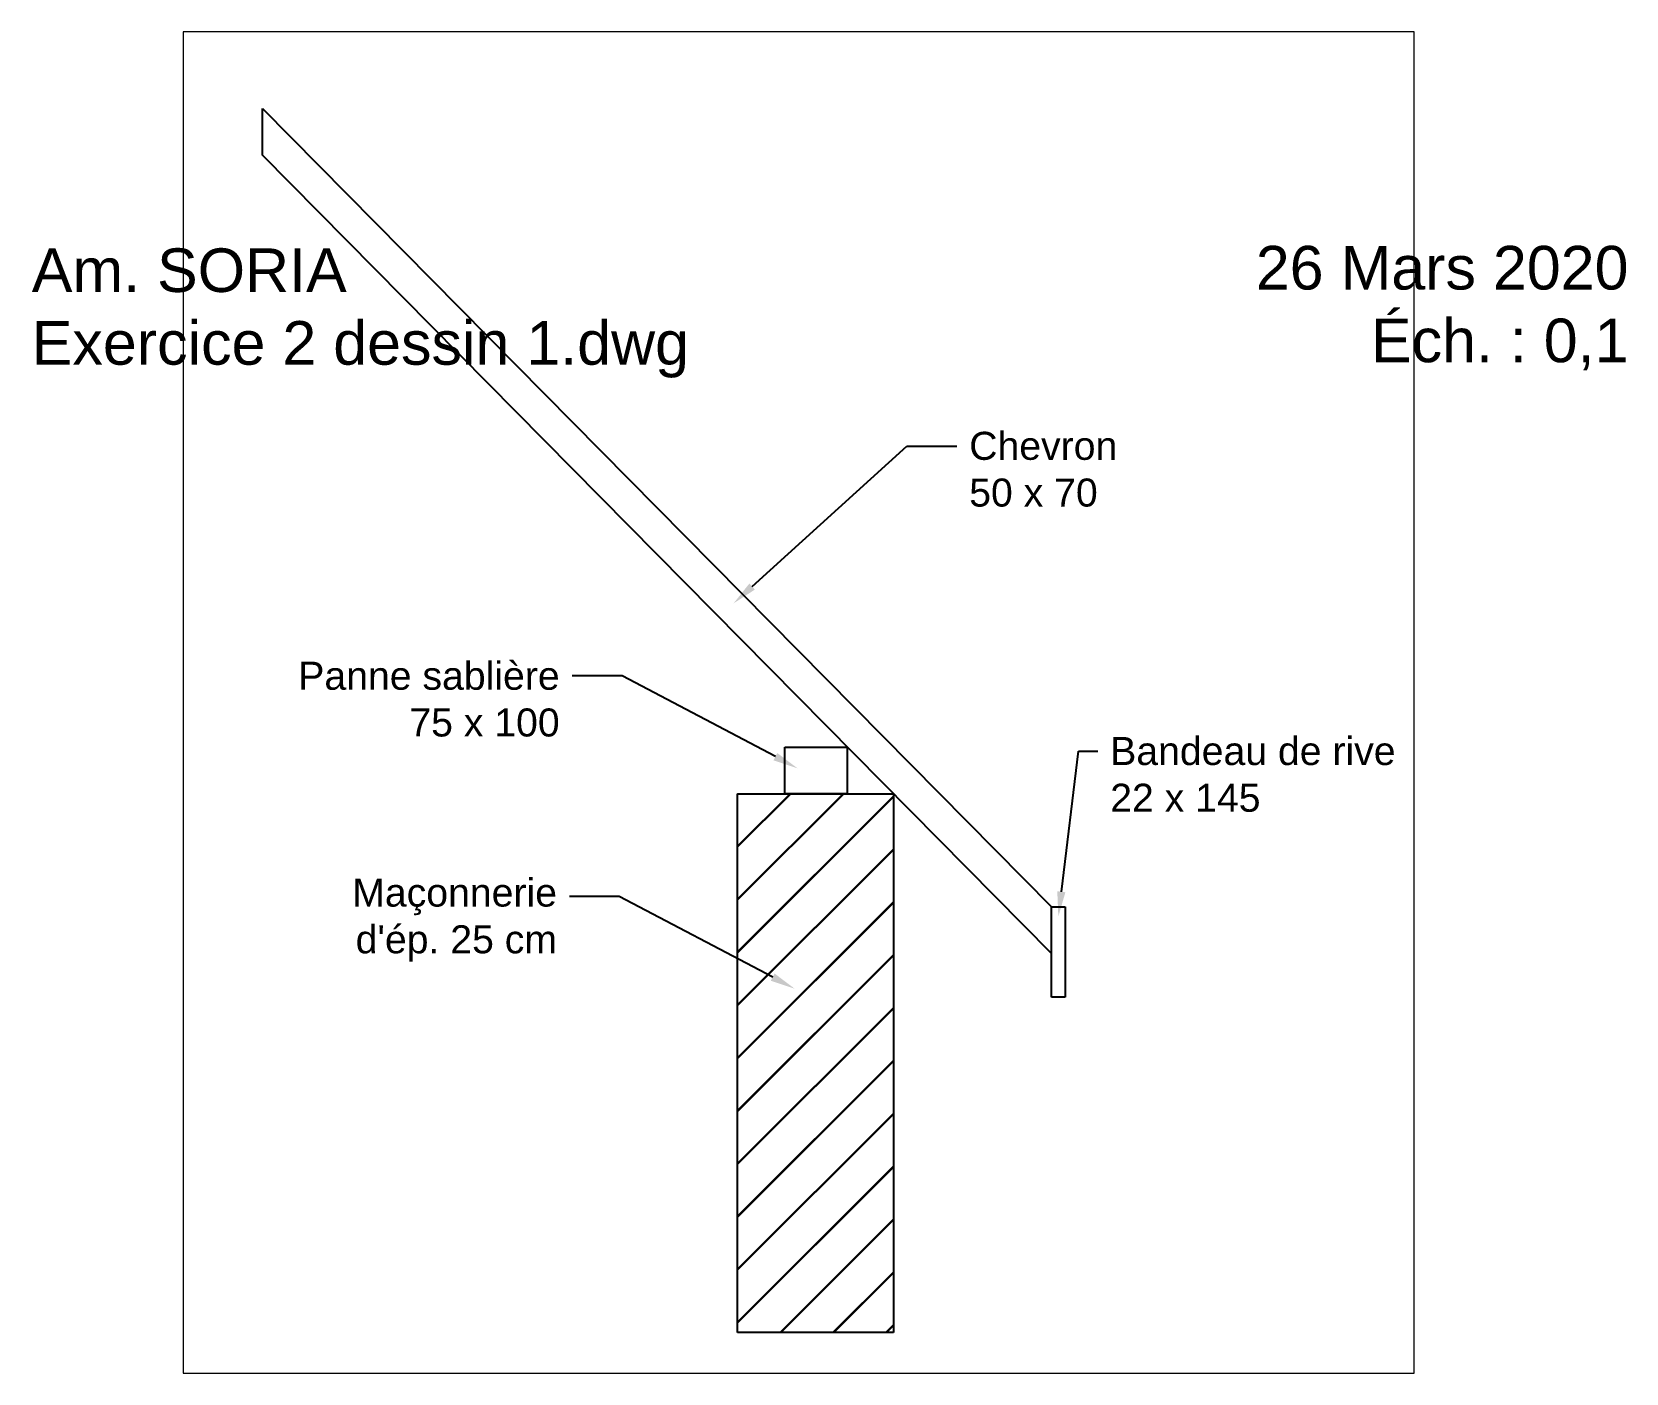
# Paper-space layout 'Présentation1' of a CAD drawing. Header units: millimetres. Extents: x 1 to 256, y 8 to 223.
# The model-space entities are those that its viewports show. They can reach past a viewport. Long polylines and large blocks are cut down to what shows.
import ezdxf
from ezdxf import colors
from ezdxf.entities.mleader import LeaderData, LeaderLine
from ezdxf.math import Vec2, Vec3

# ---------------------------------------------------------------- set-up
doc = ezdxf.new("R2010")
doc.units = ezdxf.units.MM
doc.styles.get("Standard").update_dxf_attribs({"font": 'Arial.ttf'})

msp = doc.modelspace()

# ---------------------------------------------------------------- hatches: boundary and pattern name
h = msp.add_hatch()
h.set_pattern_fill('JIS_LC_20', color=256, scale=3)
h.paths.add_polyline_path([(2499.1, 2248.5), (2249.1, 2248.5), (2249.1, 1383.8), (2499.1, 1383.8)])

# ---------------------------------------------------------------- linework, layer by layer
for p, q in [((1486.7, 3348.2), (2752.6, 2067)), ((1486.7, 3273.2), (1486.7, 3348.2)), ((2752.6, 1992), (1486.7, 3273.2)), ((2325, 2248.5), (2325, 2323.5)), ((2325, 2323.5), (2425, 2323.5)), ((2425, 2323.5), (2425, 2248.5)), ((2249.1, 2248.5), (2499.1, 2248.5)), ((2249.1, 1383.8), (2249.1, 2248.5)), ((2425, 2248.5), (2325, 2248.5)), ((2499.1, 2248.5), (2499.1, 1383.8)), ((2752.6, 1992), (2752.6, 2067)), ((2752.6, 2067), (2774.6, 2067)), ((2774.6, 2067), (2774.6, 1922)), ((2752.6, 1922), (2752.6, 1992)), ((2774.6, 1922), (2752.6, 1922)), ((2499.1, 1383.8), (2249.1, 1383.8))]:
    msp.add_line(p, q)

# ---------------------------------------------------------------- leaders
ml = msp.add_multileader_mtext('Standard')
ml.set_content('Chevron\\P50 x 70', color=256)
ml.set_leader_properties()
ml.build(insert=Vec2(0, 0))
ml.multileader.update_dxf_attribs({"arrow_head_size": 40, "scale": 10})
ctx = ml.context
ctx.base_point, ctx.scale, ctx.char_height, ctx.arrow_head_size, ctx.landing_gap_size, ctx.plane_origin = Vec3(2600.6, 2806.6), 10, 45, 40, 20, Vec3(2242.7, 2554.1)
notes = []
notes.append((ctx, [(1, (1, 1, 0), (2520.6, 2806.6), (1, 0), 80, [(0, [(2242.7, 2554.1)], 0, [])])]))
ctx.mtext.insert, ctx.mtext.flow_direction = Vec3(2620.6, 2829.4), 5
ml = msp.add_multileader_mtext('Standard')
ml.set_content('Panne sablière\\P75 x 100', color=256)
ml.set_leader_properties()
ml.build(insert=Vec2(0, 0))
ml.multileader.update_dxf_attribs({"arrow_head_size": 40, "scale": 10})
ctx = ml.context
ctx.base_point, ctx.scale, ctx.char_height, ctx.arrow_head_size, ctx.landing_gap_size, ctx.plane_origin = Vec3(1531.1, 2437.6), 10, 45, 40, 20, Vec3(2345, 2289.4)
ctx.text_align_type = 2
notes.append((ctx, [(0, (1, 1, 0), (2063.6, 2437.6), (-1, 0), 80, [(0, [(2345, 2289.4)], 0, [])])]))
ctx.mtext.insert, ctx.mtext.alignment, ctx.mtext.flow_direction = Vec3(1963.6, 2460.4), 3, 5
ml = msp.add_multileader_mtext('Standard')
ml.set_content('Bandeau de rive\\P22 x 145', color=256)
ml.set_leader_properties()
ml.build(insert=Vec2(0, 0))
ml.multileader.update_dxf_attribs({"arrow_head_size": 40, "scale": 10})
ctx = ml.context
ctx.base_point, ctx.scale, ctx.char_height, ctx.arrow_head_size, ctx.landing_gap_size, ctx.plane_origin = Vec3(2826.8, 2316.8), 10, 45, 40, 20, Vec3(2763.6, 2025.5)
notes.append((ctx, [(1, (1, 1, 0), (2795.8, 2316.8), (1, 0), 31, [(0, [(2763.6, 2051.5)], 0, [])])]))
ctx.mtext.insert, ctx.mtext.flow_direction = Vec3(2846.8, 2339.6), 5
ml = msp.add_multileader_mtext('Standard')
ml.set_content("Maçonnerie\\Pd'ép. 25 cm", color=256)
ml.set_leader_properties()
ml.build(insert=Vec2(0, 0))
ml.multileader.update_dxf_attribs({"arrow_head_size": 40, "scale": 10})
ctx = ml.context
ctx.base_point, ctx.scale, ctx.char_height, ctx.arrow_head_size, ctx.landing_gap_size, ctx.plane_origin = Vec3(1617.6, 2083.7), 10, 45, 40, 20, Vec3(2340.7, 1935.5)
ctx.text_align_type = 2
notes.append((ctx, [(0, (1, 1, 0), (2059.3, 2083.7), (-1, 0), 80, [(0, [(2340.7, 1935.5)], 0, [])])]))
ctx.mtext.insert, ctx.mtext.alignment, ctx.mtext.flow_direction = Vec3(1959.3, 2112.4), 3, 5
for ctx, leaders in notes:
    for number, flags, end, landing, length, lines in leaders:
        leader = LeaderData()
        leader.index, (leader.has_last_leader_line, leader.has_dogleg_vector, leader.attachment_direction) = number, flags
        leader.last_leader_point, leader.dogleg_vector, leader.dogleg_length = Vec3(end), Vec3(landing), length
        for number, points, colour, breaks in lines:
            line = LeaderLine()
            line.index, line.vertices, line.color, line.breaks = number, Vec3.list(points), colors.encode_raw_color(colour), breaks
            leader.lines.append(line)
        ctx.leaders.append(leader)

psp = doc.layouts.new('Présentation1')

# ---------------------------------------------------------------- texts
at = {"char_height": 7, "attachment_point": 1}
for s, width, insert in [('Am. SORIA\\PExercice 2 dessin 1.dwg', 172.1554, (0.57, 188.09)), ('\\pxqr;26 Mars 2020\\PÉch. : 0,1', 60.1628, (196.56, 188.49))]:
    psp.add_mtext_dynamic_manual_height_columns(s, width=width, gutter_width=12.5, heights=[0], dxfattribs=dict(at, insert=insert))

# ---------------------------------------------------------------- viewports
at = {"layer": '0', "lineweight": 0, "ltscale": 0.0001, "transparency": 33554457}
psp.add_viewport(center=(123.61, 115.21), size=(197.47, 215.264), view_center_point=(2347.11, 2394.96), view_height=2152.639, dxfattribs=at)

doc.saveas('drawing.dxf')
